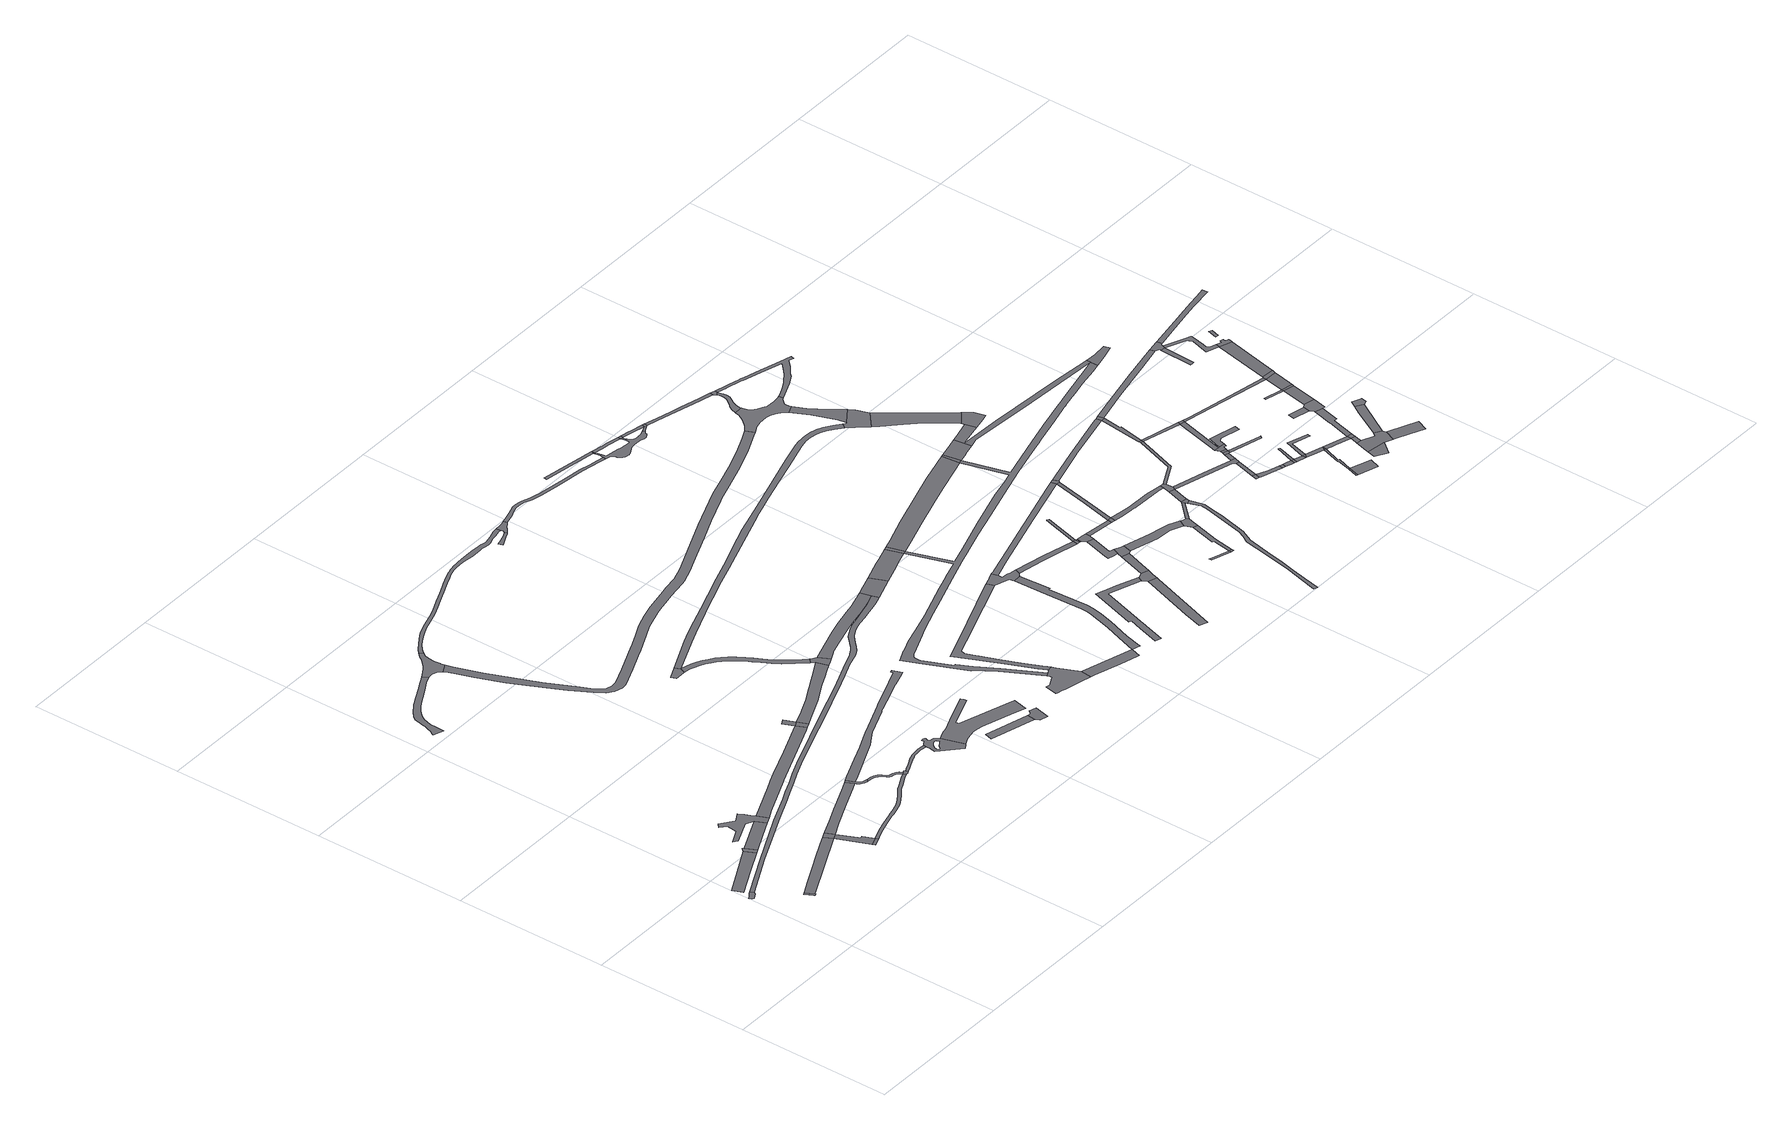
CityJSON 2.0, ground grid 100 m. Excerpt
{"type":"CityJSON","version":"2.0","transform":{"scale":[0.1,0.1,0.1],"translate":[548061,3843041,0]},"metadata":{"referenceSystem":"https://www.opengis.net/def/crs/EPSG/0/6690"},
"CityObjects":{
"road1":{"type":"Road","geometry":[{"type":"MultiSurface","lod":"1","boundaries":[[[0,1,2,3,4,5,6,7]]]}]},
"road2":{"type":"Road","geometry":[{"type":"MultiSurface","lod":"1","boundaries":[[[8,9,10,11,12,13]]]}]},
"road3":{"type":"Road","attributes":{"RoadStructureAttribute.sectionType":"1"},"geometry":[{"type":"MultiSurface","lod":"1","boundaries":[[[14,15,16,17,18,19]]]}]},
"road4":{"type":"Road","geometry":[{"type":"MultiSurface","lod":"1","boundaries":[[[20,14,19,21,22]]]}]},
"road5":{"type":"Road","attributes":{"RoadStructureAttribute.sectionType":"1"},"geometry":[{"type":"MultiSurface","lod":"1","boundaries":[[[23,24,25,26,27,8,13,28,29]]]}]},
"road6":{"type":"Road","attributes":{"RoadStructureAttribute.sectionType":"1"},"geometry":[{"type":"MultiSurface","lod":"1","boundaries":[[[30,22,21,31,32]]]}]},
"road7":{"type":"Road","geometry":[{"type":"MultiSurface","lod":"1","boundaries":[[[33,34,35,36,37,38,39,40,30,32,41,42,43,44,45,46]]]}]},
"road8":{"type":"Road","geometry":[{"type":"MultiSurface","lod":"1","boundaries":[[[47,23,29,48]]]}]},
"road9":{"type":"Road","attributes":{"RoadStructureAttribute.sectionType":"1"},"geometry":[{"type":"MultiSurface","lod":"1","boundaries":[[[49,50,48,29,51,52,53]]]}]},
"road10":{"type":"Road","geometry":[{"type":"MultiSurface","lod":"1","boundaries":[[[53,52,54,55]]]}]},
"road11":{"type":"Road","attributes":{"RoadStructureAttribute.sectionType":"1"},"geometry":[{"type":"MultiSurface","lod":"1","boundaries":[[[56,57,58,59,60,61,62,47,48,63,64,65,66]]]}]},
"road12":{"type":"Road","attributes":{"RoadStructureAttribute.sectionType":"1"},"geometry":[{"type":"MultiSurface","lod":"1","boundaries":[[[67,68,69,70,71,72,73,74,75,76,77,78,79,80,81,82,83,84,85,86,87,88,89,90,91,92,93,94,95,96,97,98,99,100]]]}]},
"road13":{"type":"Road","attributes":{"RoadStructureAttribute.sectionType":"1"},"geometry":[{"type":"MultiSurface","lod":"1","boundaries":[[[101,102,103,104,105,106,107,108,109,110,111,112,113,114,115,53,55,116,117,118,119,120,121,122,123,124,125,126,127,128,129,130]]]}]},
"road14":{"type":"Road","attributes":{"RoadStructureAttribute.sectionType":"1"},"geometry":[{"type":"MultiSurface","lod":"1","boundaries":[[[131,132,133,134,135,42,41,136,137,138,139,140,141]]]}]},
"road15":{"type":"Road","attributes":{"RoadStructureAttribute.sectionType":"1"},"geometry":[{"type":"MultiSurface","lod":"1","boundaries":[[[142,56,66,143,144,145,146,147,148,149,150,151,152,153,154]]]}]},
"road16":{"type":"Road","attributes":{"RoadStructureAttribute.sectionType":"1"},"geometry":[{"type":"MultiSurface","lod":"1","boundaries":[[[155,156,157,158,159,160,161,162,163,164,148,147,165,166,167,168,169,170,171,172,173,174,175,101,176]]]}]},
"road17":{"type":"Road","geometry":[{"type":"MultiSurface","lod":"1","boundaries":[[[177,178,179,180,181,182,183,184,185,67,100,186,187,188,189,190,191,192,193,194,195,196]]]}]},
"road18":{"type":"Road","geometry":[{"type":"MultiSurface","lod":"1","boundaries":[[[197,176,101,130,198,199,200,201]]]}]},
"road19":{"type":"Road","attributes":{"RoadStructureAttribute.sectionType":"1"},"geometry":[{"type":"MultiSurface","lod":"1","boundaries":[[[202,203,204,205,206,207,208,209,210,211,212,213,214,215,216,217,218,219,220,221,222,223,224,225,226,227,228,229,230,0,7,231,232,233,234,235,236,237,238,239,240,241,242,243,244,245,246,247,248,249,250,251,252,253,254,255,256,257,258,259,260,261]]]}]},
"road20":{"type":"Road","attributes":{"RoadStructureAttribute.sectionType":"1"},"geometry":[{"type":"MultiSurface","lod":"1","boundaries":[[[262,263,264,265,266,267,268,269,201,200,270,271,272,273,274,275,276,277,278,279,280]]]}]},
"road21":{"type":"Road","geometry":[{"type":"MultiSurface","lod":"1","boundaries":[[[281,282,131,283]]]}]},
"road22":{"type":"Road","geometry":[{"type":"MultiSurface","lod":"1","boundaries":[[[283,131,141,284]]]}]},
"road23":{"type":"Road","geometry":[{"type":"MultiSurface","lod":"1","boundaries":[[[285,286,287,288,289,290,291,292,293,294,295,296,297,298,299,280,279,300,301,302,303,304,305,306,307,308,309],[310,311,312,313,314,315,316,317,318,319,320,321,322]]]}]},
"road24":{"type":"Road","attributes":{"RoadStructureAttribute.sectionType":"1"},"geometry":[{"type":"MultiSurface","lod":"1","boundaries":[[[323,324,325,326,327,328,329,330,331,332,333,334,335,336,337,338,339,340,341,342,343,344,345,346,347,348,349,350,142,154]]]}]},
"road25":{"type":"Road","geometry":[{"type":"MultiSurface","lod":"1","boundaries":[[[351,352,353,354,355,356]]]}]},
"road26":{"type":"Road","attributes":{"RoadStructureAttribute.sectionType":"1"},"geometry":[{"type":"MultiSurface","lod":"1","boundaries":[[[357,358,359,360,361,362,363,364,365,283,284,366,367,368,369,370,371]]]}]},
"road27":{"type":"Road","attributes":{"RoadStructureAttribute.sectionType":"1"},"geometry":[{"type":"MultiSurface","lod":"1","boundaries":[[[372,373,374,375]]]}]},
"road28":{"type":"Road","attributes":{"RoadStructureAttribute.sectionType":"1"},"geometry":[{"type":"MultiSurface","lod":"1","boundaries":[[[376,377,378,379,380,381,382,383,384,385,386,387,388,389,390,285,309,391,392,393,394,395,396,397,398,399,400,401,402]]]}]},
"road29":{"type":"Road","attributes":{"RoadStructureAttribute.sectionType":"1"},"geometry":[{"type":"MultiSurface","lod":"1","boundaries":[[[403,404,405,406,407,408,409,410,411,412,413,414,415,416,417,418,356,355,419,420,421,422,423,424,425,426,427,428,429,430,431,432,433,434,435,436]]]}]},
"road30":{"type":"Road","attributes":{"RoadStructureAttribute.sectionType":"1"},"geometry":[{"type":"MultiSurface","lod":"1","boundaries":[[[437,438,439,440,441,442,443,444,445,446,447,448,449,450,451,452,453,454,455,456,457,458,459,460,461,462,463,464,465,466,467,468,177,196,469,470,471,472,473,474,475,476,477,478,479,480,481,482,483,484,485,486,487,488,489,490,491,492,493,494,495,496,497,498,499,500,501]]]}]},
"road31":{"type":"Road","geometry":[{"type":"MultiSurface","lod":"1","boundaries":[[[502,503,504,505,375,374,506,507,508,509,510]]]}]},
"road32":{"type":"Road","geometry":[{"type":"MultiSurface","lod":"1","boundaries":[[[511,436,435,357,371,512,513,514]]]}]},
"road33":{"type":"Road","geometry":[{"type":"MultiSurface","lod":"1","boundaries":[[[515,516,517,518,519,520,521,522,523,524,525,526,527,528,529,530,531,532,533,534,535]]]}]},
"road34":{"type":"Road","attributes":{"RoadStructureAttribute.sectionType":"1"},"geometry":[{"type":"MultiSurface","lod":"1","boundaries":[[[536,537,538,539,540,541,542,543,544,545,514,513,546,547,548,549,550,551,552,553,202]]]}]},
"road35":{"type":"Road","attributes":{"RoadStructureAttribute.sectionType":"1"},"geometry":[{"type":"MultiSurface","lod":"1","boundaries":[[[554,555,556,557,558,559,560,561,562,563,564,565,566,567,568,569,570,571,572,573,574,575,576,577,578,579,580,581,582,583,190,189,584,585,586,587,588,589,590,591,592,593,594,595,596,597,598,599,600,601,602,603,604,605,606,607,608,609,610,611,612,613,614,615,616,617,618,619,620,621,622,623,624,625]]]}]},
"road36":{"type":"Road","geometry":[{"type":"MultiSurface","lod":"1","boundaries":[[[626,627,628,629,630,631,632,633,634]]]}]},
"road37":{"type":"Road","geometry":[{"type":"MultiSurface","lod":"1","boundaries":[[[635,636,637,638,639,437,501,640,641,626,634,642,643,644,645,646]]]}]},
"road38":{"type":"Road","attributes":{"RoadStructureAttribute.sectionType":"1"},"geometry":[{"type":"MultiSurface","lod":"1","boundaries":[[[647,535,534,648,649,650,651,652]]]}]},
"road39":{"type":"Road","attributes":{"RoadStructureAttribute.sectionType":"1"},"geometry":[{"type":"MultiSurface","lod":"1","boundaries":[[[653,654,655,656,657,658,659,660,661,662,663,517,516,664,665,666,667,668,669,670,671,672,673,674,675]]]}]},
"road40":{"type":"Road","geometry":[{"type":"MultiSurface","lod":"1","boundaries":[[[676,677,536,202,261,678]]]}]},
"road41":{"type":"Road","attributes":{"RoadStructureAttribute.sectionType":"1"},"geometry":[{"type":"MultiSurface","lod":"1","boundaries":[[[679,680,681,682,683,684,685,686,687,688,689,690,691,692,693,694,695,696,697,698,351,356,699,700,701,702,703,704,705,706,707,708,709,710,711,712,713,714,715,716,717,718,719,720,721,722,723]]]}]},
"road42":{"type":"Road","attributes":{"RoadStructureAttribute.sectionType":"1"},"geometry":[{"type":"MultiSurface","lod":"1","boundaries":[[[724,725,726,727,728,729,730,731,732,733,734,735,736,737,738,739,740,741,742,652,743]]]}]},
"road43":{"type":"Road","attributes":{"RoadStructureAttribute.sectionType":"1"},"geometry":[{"type":"MultiSurface","lod":"1","boundaries":[[[744,745,746,676,678,747,748,749]]]}]},
"road44":{"type":"Road","attributes":{"RoadStructureAttribute.sectionType":"1"},"geometry":[{"type":"MultiSurface","lod":"1","boundaries":[[[750,751,752,753,754,755,756,757,758,759,760,761,762,763,764,765,766,635,646,767,768,769,770,771,772,773,774,775,776,777,778,779,780,781,782,783]]]}]},
"road45":{"type":"Road","geometry":[{"type":"MultiSurface","lod":"1","boundaries":[[[784,785,786,787,653,675,788,734,733,789,790,791,792,793,794,795,796,797,798]]]}]},
"road46":{"type":"Road","attributes":{"RoadStructureAttribute.sectionType":"1"},"geometry":[{"type":"MultiSurface","lod":"1","boundaries":[[[799,800,801,802,803,804,805,806,807,808,809,810,811,812,813,814,815,816,817]]]}]},
"road47":{"type":"Road","geometry":[{"type":"MultiSurface","lod":"1","boundaries":[[[818,744,749,819]]]}]},
"road48":{"type":"Road","attributes":{"RoadStructureAttribute.sectionType":"1"},"geometry":[{"type":"MultiSurface","lod":"1","boundaries":[[[820,821,822,823,824,825]]]}]},
"road49":{"type":"Road","attributes":{"RoadStructureAttribute.sectionType":"1"},"geometry":[{"type":"MultiSurface","lod":"1","boundaries":[[[826,827,828,829,830,831]]]}]},
"road50":{"type":"Road","attributes":{"RoadStructureAttribute.sectionType":"1"},"geometry":[{"type":"MultiSurface","lod":"1","boundaries":[[[832,791,790,833,834,835,836]]]}]},
"road51":{"type":"Road","geometry":[{"type":"MultiSurface","lod":"1","boundaries":[[[824,837,838,839,840,841]]]}]},
"road52":{"type":"Road","geometry":[{"type":"MultiSurface","lod":"1","boundaries":[[[825,824,841]]]}]},
"road53":{"type":"Road","geometry":[{"type":"MultiSurface","lod":"1","boundaries":[[[842,843,844,817,816,845,846,826,831,847,848,849]]]}]},
"road54":{"type":"Road","attributes":{"RoadStructureAttribute.sectionType":"1"},"geometry":[{"type":"MultiSurface","lod":"1","boundaries":[[[850,851,852,853,825,841,854,855,856,857,858]]]}]},
"road55":{"type":"Road","attributes":{"RoadStructureAttribute.sectionType":"1"},"geometry":[{"type":"MultiSurface","lod":"1","boundaries":[[[859,842,849,860,861]]]}]},
"road56":{"type":"Road","geometry":[{"type":"MultiSurface","lod":"1","boundaries":[[[838,862,783,782,863,864,865,866,867,868,869,870,871,872,873,874,875,876,877,878,879,880,881,882,883,884,885,886,887,888,889,890,891,892,893,894,895,896,897,898,899,900,901,902,903,904,905,906,907,839]]]}]},
"road57":{"type":"Road","attributes":{"RoadStructureAttribute.sectionType":"1"},"geometry":[{"type":"MultiSurface","lod":"1","boundaries":[[[908,909,910,911,912,913,914,915]]]}]},
"road58":{"type":"Road","attributes":{"RoadStructureAttribute.sectionType":"1"},"geometry":[{"type":"MultiSurface","lod":"1","boundaries":[[[916,917,918,919,920,921,922,923,924,925,926,927,928,929,930,931,932,933,819,749,934,935,936,937,938,939,940,941,942,943,944,945,946,947,948,519,518,949,950,951,952,953,954,955,956,957,958,959,960,961,962,963,964,965,966,967,968,969,970,971,972,973,974,975,976,977,978,979,980,981,982,983,984,985,986,987]]]}]},
"road59":{"type":"Road","geometry":[{"type":"MultiSurface","lod":"1","boundaries":[[[836,835,988,989,990]]]}]},
"road60":{"type":"Road","attributes":{"RoadStructureAttribute.sectionType":"1"},"geometry":[{"type":"MultiSurface","lod":"1","boundaries":[[[991,992,993,899,898]]]}]},
"road61":{"type":"Road","attributes":{"RoadStructureAttribute.sectionType":"1"},"geometry":[{"type":"MultiSurface","lod":"1","boundaries":[[[994,995,996,997,998,999,1000,1001,1002,784,798,1003,1004,1005,1006,1007]]]}]},
"road62":{"type":"Road","geometry":[{"type":"MultiSurface","lod":"1","boundaries":[[[858,857,993,992,1008,1009]]]}]},
"road63":{"type":"Road","geometry":[{"type":"MultiSurface","lod":"1","boundaries":[[[1010,913,912,859,861,1011,1012]]]}]},
"road64":{"type":"Road","attributes":{"RoadStructureAttribute.sectionType":"1"},"geometry":[{"type":"MultiSurface","lod":"1","boundaries":[[[1013,990,989,1014,1015]]]}]},
"road65":{"type":"Road","attributes":{"RoadStructureAttribute.sectionType":"1"},"geometry":[{"type":"MultiSurface","lod":"1","boundaries":[[[1016,1017,1018,1019,1020,1021,1022,818,819,1023,1024,1025,1026,1027,926]]]}]},
"road66":{"type":"Road","geometry":[{"type":"MultiSurface","lod":"1","boundaries":[[[1028,1015,1014,908,915,1029,1030,1031]]]}]},
"road67":{"type":"Road","geometry":[{"type":"MultiSurface","lod":"1","boundaries":[[[1032,1033,1034,1035,836,990]]]}]},
"road68":{"type":"Road","attributes":{"RoadStructureAttribute.sectionType":"1"},"geometry":[{"type":"MultiSurface","lod":"1","boundaries":[[[1036,1037,1038,1039,1009,1008,1040,1041,1042,1043]]]}]},
"road69":{"type":"Road","attributes":{"RoadStructureAttribute.sectionType":"1"},"geometry":[{"type":"MultiSurface","lod":"1","boundaries":[[[1042,890,889,1044,1045,1046]]]}]},
"road70":{"type":"Road","geometry":[{"type":"MultiSurface","lod":"1","boundaries":[[[1043,1042,1046,1047,1048]]]}]},
"road71":{"type":"Road","attributes":{"RoadStructureAttribute.sectionType":"1"},"geometry":[{"type":"MultiSurface","lod":"1","boundaries":[[[1031,1030,1049,1050]]]}]},
"road72":{"type":"Road","geometry":[{"type":"MultiSurface","lod":"1","boundaries":[[[1051,1052,1053,1054,1055,1056]]]}]},
"road73":{"type":"Road","attributes":{"RoadStructureAttribute.sectionType":"1"},"geometry":[{"type":"MultiSurface","lod":"1","boundaries":[[[1057,1058,1059,1060,1012,1011,1061,1062,1063,1064]]]}]},
"road74":{"type":"Road","geometry":[{"type":"MultiSurface","lod":"1","boundaries":[[[1056,1055,1065,1066]]]}]},
"road75":{"type":"Road","geometry":[{"type":"MultiSurface","lod":"1","boundaries":[[[1067,1050,1049,1068]]]}]},
"road76":{"type":"Road","attributes":{"RoadStructureAttribute.sectionType":"1"},"geometry":[{"type":"MultiSurface","lod":"1","boundaries":[[[1069,1070,1071,1072,1056,1066,1073,1074]]]}]},
"road77":{"type":"Road","attributes":{"RoadStructureAttribute.sectionType":"1"},"geometry":[{"type":"MultiSurface","lod":"1","boundaries":[[[1075,1076,1077,1078,1079,1080,1081,1082,1083,1084,1085,1086,1087,1088,1089,1090,1091,1092,1093,1094,1095]]]}]},
"road78":{"type":"Road","attributes":{"RoadStructureAttribute.sectionType":"1"},"geometry":[{"type":"MultiSurface","lod":"1","boundaries":[[[1096,1097,1098,1099,1048,1047,1100,1101,1102,1103]]]}]},
"road79":{"type":"Road","attributes":{"RoadStructureAttribute.sectionType":"1"},"geometry":[{"type":"MultiSurface","lod":"1","boundaries":[[[1007,1104,1050,1067,1105,1106]]]}]},
"road80":{"type":"Road","geometry":[{"type":"MultiSurface","lod":"1","boundaries":[[[1107,1064,1063,1108,1109,1110,1069,1074,1111,1112,1113,1114,1115]]]}]},
"road81":{"type":"Road","attributes":{"RoadStructureAttribute.sectionType":"1"},"geometry":[{"type":"MultiSurface","lod":"1","boundaries":[[[1116,1117,1067,1068,1118,1119,1120,1121,1122,1123,1124,1125]]]}]},
"road82":{"type":"Road","geometry":[{"type":"MultiSurface","lod":"1","boundaries":[[[1126,1016,926,925]]]}]},
"road83":{"type":"Road","geometry":[{"type":"MultiSurface","lod":"1","boundaries":[[[1127,994,1007,1106,1128]]]}]},
"road84":{"type":"Road","attributes":{"RoadStructureAttribute.sectionType":"1"},"geometry":[{"type":"MultiSurface","lod":"1","boundaries":[[[1129,1115,1114,1130]]]}]},
"road85":{"type":"Road","geometry":[{"type":"MultiSurface","lod":"1","boundaries":[[[1131,1132,1133,1134,1135,1136,1137,1138,1139,1140,1141,1142,1143,1144,1145,625,624,1146,1147,1148,1149,1150,1151,1152,1153,1154,1155,1156,1157,1158,1159]]]}]},
"road86":{"type":"Road","attributes":{"RoadStructureAttribute.sectionType":"1"},"geometry":[{"type":"MultiSurface","lod":"1","boundaries":[[[1160,1161,1162,1163,1164,1165,1166,1167,1168,1169,1170,1171,1172,1173,1174,1175,1176,1177,1178,1179,1180,1181,1142,1141]]]}]},
"road87":{"type":"Road","geometry":[{"type":"MultiSurface","lod":"1","boundaries":[[[1182,1183,1126,925,1184,1185,1186,1187]]]}]},
"road88":{"type":"Road","geometry":[{"type":"MultiSurface","lod":"1","boundaries":[[[1188,1129,1130,1085,1084,1189,1190]]]}]},
"road89":{"type":"Road","geometry":[{"type":"MultiSurface","lod":"1","boundaries":[[[1103,1102,1172,1171,1191]]]}]},
"road90":{"type":"Road","attributes":{"RoadStructureAttribute.sectionType":"1"},"geometry":[{"type":"MultiSurface","lod":"1","boundaries":[[[1192,1188,1190,1193,1194]]]}]},
"road91":{"type":"Road","attributes":{"RoadStructureAttribute.sectionType":"1"},"geometry":[{"type":"MultiSurface","lod":"1","boundaries":[[[1195,1196,1154,1153,1197,1198,1199,1200]]]}]},
"road92":{"type":"Road","geometry":[{"type":"MultiSurface","lod":"1","boundaries":[[[1201,1200,1199,1202,1203,723,722,1204,1205,1206]]]}]},
"road93":{"type":"Road","geometry":[{"type":"MultiSurface","lod":"1","boundaries":[[[1125,1124,1192,1194,1207,1208,1209]]]}]},
"road94":{"type":"Road","attributes":{"RoadStructureAttribute.sectionType":"1"},"geometry":[{"type":"MultiSurface","lod":"1","boundaries":[[[1210,1211,1182,1187,1212,1213]]]}]},
"road95":{"type":"Road","attributes":{"RoadStructureAttribute.sectionType":"1"},"geometry":[{"type":"MultiSurface","lod":"1","boundaries":[[[1206,1205,1214,1215,1216,1217,1218,1219]]]}]},
"road96":{"type":"Road","attributes":{"RoadStructureAttribute.sectionType":"1"},"geometry":[{"type":"MultiSurface","lod":"1","boundaries":[[[1220,1221,1222,1223,1224,1225,1226,1227,1228,1229,1230,1231,1232,1233,1234,1235,1236,1237,1191,1171,1238,1239,1240,1241,1242,1243,1244,1245,1246,1247,1248,1249,1250,1251,1159,1158]]]}]},
"road97":{"type":"Road","attributes":{"RoadStructureAttribute.sectionType":"1"},"geometry":[{"type":"MultiSurface","lod":"1","boundaries":[[[1252,1253,1254,1255,1256,1127,1128,1257,1258,1259]]]}]},
"road98":{"type":"Road","attributes":{"RoadStructureAttribute.sectionType":"1"},"geometry":[{"type":"MultiSurface","lod":"1","boundaries":[[[1260,1261,1262,1209,1208,1263,1264,1265,1266,1267]]]}]},
"road99":{"type":"Road","attributes":{"RoadStructureAttribute.sectionType":"1"},"geometry":[{"type":"MultiSurface","lod":"1","boundaries":[[[1268,1207,1194,1269,1270,1271,1272,1273,1274]]]}]},
"road100":{"type":"Road","geometry":[{"type":"MultiSurface","lod":"1","boundaries":[[[1219,1218,1210,1213,1275,1276,1277]]]}]},
"road101":{"type":"Road","geometry":[{"type":"MultiSurface","lod":"1","boundaries":[[[1278,1279,1280,1281]]]}]},
"road102":{"type":"Road","attributes":{"RoadStructureAttribute.sectionType":"1"},"geometry":[{"type":"MultiSurface","lod":"1","boundaries":[[[1271,1282,1278,1281,1272]]]}]},
"road103":{"type":"Road","attributes":{"RoadStructureAttribute.sectionType":"1"},"geometry":[{"type":"MultiSurface","lod":"1","boundaries":[[[1283,1281,1280,1284,1285,1286]]]}]},
"road104":{"type":"Road","geometry":[{"type":"MultiSurface","lod":"1","boundaries":[[[1287,1260,1267,1288]]]}]},
"road105":{"type":"Road","geometry":[{"type":"MultiSurface","lod":"1","boundaries":[[[1289,1274,1273,1290]]]}]},
"road106":{"type":"Road","attributes":{"RoadStructureAttribute.sectionType":"1"},"geometry":[{"type":"MultiSurface","lod":"1","boundaries":[[[1259,1291,1287,1288,1292,1293,1294]]]}]},
"road107":{"type":"Road","geometry":[{"type":"MultiSurface","lod":"1","boundaries":[[[1286,1285,1295,1296]]]}]},
"road108":{"type":"Road","geometry":[{"type":"MultiSurface","lod":"1","boundaries":[[[1297,1289,1290,1298,1299]]]}]},
"road109":{"type":"Road","attributes":{"RoadStructureAttribute.sectionType":"1"},"geometry":[{"type":"MultiSurface","lod":"1","boundaries":[[[1300,1297,1299,1301]]]}]},
"road110":{"type":"Road","attributes":{"RoadStructureAttribute.sectionType":"1"},"geometry":[{"type":"MultiSurface","lod":"1","boundaries":[[[1302,1296,1295,1303,1304,1305]]]}]},
"road111":{"type":"Road","geometry":[{"type":"MultiSurface","lod":"1","boundaries":[[[1306,1300,1301,1307,1308,1309,1310,1311,1312]]]}]},
"road112":{"type":"Road","attributes":{"RoadStructureAttribute.sectionType":"1"},"geometry":[{"type":"MultiSurface","lod":"1","boundaries":[[[1313,1314,1187,1186,1315,1316,1317,1318,1319]]]}]},
"road113":{"type":"Road","geometry":[{"type":"MultiSurface","lod":"1","boundaries":[[[1320,1252,1259,1294,1321]]]}]},
"road114":{"type":"Road","attributes":{"RoadStructureAttribute.sectionType":"1"},"geometry":[{"type":"MultiSurface","lod":"1","boundaries":[[[1288,1267,1322,1323]]]}]},
"road115":{"type":"Road","geometry":[{"type":"MultiSurface","lod":"1","boundaries":[[[1305,1304,1324,1325]]]}]},
"road116":{"type":"Road","geometry":[{"type":"MultiSurface","lod":"1","boundaries":[[[1326,1327,1328,1329]]]}]},
"road117":{"type":"Road","attributes":{"RoadStructureAttribute.sectionType":"1"},"geometry":[{"type":"MultiSurface","lod":"1","boundaries":[[[1322,1330,1331,1306,1312,1332,1333]]]}]},
"road118":{"type":"Road","attributes":{"RoadStructureAttribute.sectionType":"1"},"geometry":[{"type":"MultiSurface","lod":"1","boundaries":[[[1325,1324,1334,1335]]]}]},
"road119":{"type":"Road","geometry":[{"type":"MultiSurface","lod":"1","boundaries":[[[1336,1337,1338,1305,1325]]]}]},
"road120":{"type":"Road","geometry":[{"type":"MultiSurface","lod":"1","boundaries":[[[1339,1340,1341,1342,1299,1298]]]}]},
"road121":{"type":"Road","geometry":[{"type":"MultiSurface","lod":"1","boundaries":[[[1335,1334,1343]]]}]},
"road122":{"type":"Road","attributes":{"RoadStructureAttribute.sectionType":"1"},"geometry":[{"type":"MultiSurface","lod":"1","boundaries":[[[1344,1329,1328,1345,1346]]]}]},
"road123":{"type":"Road","attributes":{"RoadStructureAttribute.sectionType":"1"},"geometry":[{"type":"MultiSurface","lod":"1","boundaries":[[[1347,1348,1349,1350,1351,1352,1353,1354,1355,1356,1357,1311,1310]]]}]},
"road124":{"type":"Road","attributes":{"RoadStructureAttribute.sectionType":"1"},"geometry":[{"type":"MultiSurface","lod":"1","boundaries":[[[1358,1359,1360,1326,1329,1361,1362,1363]]]}]},
"road125":{"type":"Road","geometry":[{"type":"MultiSurface","lod":"1","boundaries":[[[1323,1322,1333,1364]]]}]},
"road126":{"type":"Road","attributes":{"RoadStructureAttribute.sectionType":"1"},"geometry":[{"type":"MultiSurface","lod":"1","boundaries":[[[1343,1334,1365,1358,1366]]]}]},
"road127":{"type":"Road","attributes":{"RoadStructureAttribute.sectionType":"1"},"geometry":[{"type":"MultiSurface","lod":"1","boundaries":[[[1367,1368,1369,1370,1371,1335,1343]]]}]},
"road128":{"type":"Road","geometry":[{"type":"MultiSurface","lod":"1","boundaries":[[[1366,1358,1363]]]}]},
"road129":{"type":"Road","attributes":{"RoadStructureAttribute.sectionType":"1"},"geometry":[{"type":"MultiSurface","lod":"1","boundaries":[[[1366,1363,1372,1373,1374,1375]]]}]},
"road130":{"type":"Road","attributes":{"RoadStructureAttribute.sectionType":"1"},"geometry":[{"type":"MultiSurface","lod":"1","boundaries":[[[1376,1377,1378,1379]]]}]},
"road131":{"type":"Road","attributes":{"RoadStructureAttribute.sectionType":"1"},"geometry":[{"type":"MultiSurface","lod":"1","boundaries":[[[1374,1380,1381,1382,1383,1384]]]}]},
"road132":{"type":"Road","geometry":[{"type":"MultiSurface","lod":"1","boundaries":[[[1375,1374,1384,1385]]]}]},
"road133":{"type":"Road","geometry":[{"type":"MultiSurface","lod":"1","boundaries":[[[1381,1386,1376,1379,1387,1388,1389,1390,1391,1392,1393,1382]]]}]},
"road134":{"type":"Road","attributes":{"RoadStructureAttribute.sectionType":"1"},"geometry":[{"type":"MultiSurface","lod":"1","boundaries":[[[1394,1395,1396,1397,1320,1321,1398,1399,1400,1401,1402,1403]]]}]},
"road135":{"type":"Road","attributes":{"RoadStructureAttribute.sectionType":"1"},"geometry":[{"type":"MultiSurface","lod":"1","boundaries":[[[1404,1405,1364,1333,1406,1407,1408,1409]]]}]},
"road136":{"type":"Road","attributes":{"RoadStructureAttribute.sectionType":"1"},"geometry":[{"type":"MultiSurface","lod":"1","boundaries":[[[1410,1411,1412,1375,1385,1413,1414,1415,1416]]]}]},
"road137":{"type":"Road","geometry":[{"type":"MultiSurface","lod":"1","boundaries":[[[1417,1418,1419,1420]]]}]},
"road138":{"type":"Road","attributes":{"RoadStructureAttribute.sectionType":"1"},"geometry":[{"type":"MultiSurface","lod":"1","boundaries":[[[1421,1388,1387,1422,1423,1424,1425,1426]]]}]},
"road139":{"type":"Road","geometry":[{"type":"MultiSurface","lod":"1","boundaries":[[[1427,1420,1419,1428,1410,1416,1429,1430]]]}]},
"road140":{"type":"Road","attributes":{"RoadStructureAttribute.sectionType":"1"},"geometry":[{"type":"MultiSurface","lod":"1","boundaries":[[[1431,1432,1391,1390,1433,1434]]]}]},
"road141":{"type":"Road","geometry":[{"type":"MultiSurface","lod":"1","boundaries":[[[1435,1436,1319,1318,1437,987,986,1438,1439]]]}]},
"road142":{"type":"Road","geometry":[{"type":"MultiSurface","lod":"1","boundaries":[[[1440,1441,1442,1443,1444,1445]]]}]},
"road143":{"type":"Road","attributes":{"RoadStructureAttribute.sectionType":"1"},"geometry":[{"type":"MultiSurface","lod":"1","boundaries":[[[1444,1446,1427,1430,1447]]]}]},
"road144":{"type":"Road","geometry":[{"type":"MultiSurface","lod":"1","boundaries":[[[1445,1444,1447,1448]]]}]},
"road145":{"type":"Road","geometry":[{"type":"MultiSurface","lod":"1","boundaries":[[[1449,1431,1434,1450,1451,1452,1453,1454]]]}]},
"road146":{"type":"Road","attributes":{"RoadStructureAttribute.sectionType":"1"},"geometry":[{"type":"MultiSurface","lod":"1","boundaries":[[[1408,1455,1445,1448,1456,1457,1458]]]}]},
"road147":{"type":"Road","geometry":[{"type":"MultiSurface","lod":"1","boundaries":[[[1459,1460,1461,1462,1463]]]}]},
"road148":{"type":"Road","geometry":[{"type":"MultiSurface","lod":"1","boundaries":[[[1464,1465,1409,1408,1458,1466]]]}]},
"road149":{"type":"Road","geometry":[{"type":"MultiSurface","lod":"1","boundaries":[[[1467,1468,1469,1403,1402,1470,1459,1463,1471,1472,1473,1474]]]}]},
"road150":{"type":"Road","attributes":{"RoadStructureAttribute.sectionType":"1"},"geometry":[{"type":"MultiSurface","lod":"1","boundaries":[[[1475,1476,1477,1478,1479,1480,1481,1482,1483,1484,1471,1463,1485,1486,1487,1488,1489,1490,1491,1492,1493,1494]]]}]},
"road151":{"type":"Road","attributes":{"RoadStructureAttribute.sectionType":"1"},"geometry":[{"type":"MultiSurface","lod":"1","boundaries":[[[1493,1464,1466,1495,1496]]]}]},
"road152":{"type":"Road","geometry":[{"type":"MultiSurface","lod":"1","boundaries":[[[1497,1498,1499,1500,1494,1493,1496,1501,1502]]]}]},
"road153":{"type":"Road","geometry":[{"type":"MultiSurface","lod":"1","boundaries":[[[1503,1504,1505,1506]]]}]},
"road154":{"type":"Road","attributes":{"RoadStructureAttribute.sectionType":"1"},"geometry":[{"type":"MultiSurface","lod":"1","boundaries":[[[1507,1508,1509,1510,1467,1474,1511,1512,1513,1514]]]}]}
},
"vertices":[
[55,765,0],[46,761,0],[19,740,0],[5,733,0],[15,715,0],[22,707,0],[62,730,0],[67,743,0],
[237,519,0],[224,512,0],[251,460,0],[254,453,0],[266,462,0],[264,466,0],
[336,1028,0],[165,937,0],[8,855,0],[31,788,0],[210,880,0],[370,959,0],
[357,1049,0],[398,973,0],[364,1042,0],
[715,757,0],[657,729,0],[545,676,0],[450,627,0],[333,568,0],[275,471,0],[742,701,0],
[600,1153,0],[524,1035,0],[632,1086,0],
[539,1238,0],[456,1297,0],[434,1274,0],[472,1240,0],[462,1174,0],[373,1131,0],[398,1111,0],[550,1178,0],[678,1108,0],[647,1174,0],[637,1189,0],[617,1236,0],[597,1269,0],[574,1256,0],
[753,775,0],[780,719,0],
[856,589,0],[840,582,0],[800,565,0],[829,495,0],[886,519,0],
[837,477,0],[895,501,0],
[1201,977,0],[1152,953,0],[1099,928,0],[1024,896,0],[960,869,0],[856,821,0],[764,780,0],[874,765,0],[1042,841,0],[1179,903,0],[1227,924,0],
[544,3460,0],[523,3448,0],[485,3429,0],[433,3401,0],[364,3365,0],[319,3341,0],[307,3335,0],[291,3324,0],[260,3302,0],[249,3294,0],[225,3272,0],[219,3267,0],[200,3240,0],[192,3208,0],[186,3173,0],[183,3158,0],[176,3134,0],[164,3105,0],[154,3088,0],[147,3074,0],[215,3053,0],[215,3088,0],[217,3118,0],[219,3149,0],[225,3176,0],[235,3205,0],[254,3236,0],[286,3269,0],[318,3294,0],[360,3320,0],[417,3350,0],[473,3380,0],[513,3404,0],[563,3426,0],
[1460,766,0],[1429,751,0],[1367,720,0],[1332,701,0],[1314,689,0],[1300,678,0],[1284,665,0],[1251,642,0],[1212,621,0],[1167,605,0],[1124,594,0],[1101,588,0],[1029,569,0],[963,548,0],[897,524,0],[905,505,0],[970,529,0],[1034,550,0],[1106,569,0],[1130,575,0],[1173,586,0],[1220,603,0],[1261,625,0],[1296,649,0],[1310,660,0],[1326,673,0],[1342,684,0],[1376,702,0],[1438,733,0],[1469,748,0],
[1454,1522,0],[1220,1422,0],[1020,1342,0],[958,1314,0],[895,1286,0],[735,1135,0],[918,1217,0],[992,1251,0],[1006,1257,0],[1459,1447,0],[1483,1457,0],
[1215,984,0],[1232,915,0],[1243,900,0],[1253,892,0],[1266,885,0],[1281,880,0],[1302,893,0],[1285,895,0],[1272,899,0],[1261,905,0],[1254,911,0],[1245,924,0],[1240,930,0],
[1464,794,0],[1452,805,0],[1432,814,0],[1410,817,0],[1405,819,0],[1398,828,0],[1383,853,0],[1367,872,0],[1348,883,0],[1332,889,0],[1300,878,0],[1328,874,0],[1342,869,0],[1357,860,0],[1371,844,0],[1386,820,0],[1396,807,0],[1406,802,0],[1428,799,0],[1444,793,0],[1451,785,0],[1473,773,0],
[711,3611,0],[687,3585,0],[670,3559,0],[652,3539,0],[631,3519,0],[621,3510,0],[608,3501,0],[578,3481,0],[560,3468,0],[597,3431,0],[630,3420,0],[645,3407,0],[654,3396,0],[710,3425,0],[706,3451,0],[706,3456,0],[703,3494,0],[705,3536,0],[713,3567,0],[726,3588,0],
[1490,780,0],[1480,754,0],[1483,749,0],[1501,757,0],[1494,772,0],
[2689,1931,0],[2600,1898,0],[2559,1887,0],[2494,1869,0],[2435,1857,0],[2402,1849,0],[2367,1836,0],[2333,1818,0],[2303,1799,0],[2261,1758,0],[2230,1728,0],[2210,1711,0],[2178,1692,0],[2168,1687,0],[2087,1656,0],[2007,1623,0],[2005,1622,0],[1918,1586,0],[1741,1517,0],[1572,1453,0],[1422,1394,0],[1178,1299,0],[1084,1256,0],[1008,1221,0],[928,1185,0],[860,1153,0],[676,1072,0],[546,1010,0],[337,908,0],[348,886,0],[557,985,0],[686,1047,0],[873,1131,0],[936,1160,0],[1020,1198,0],[1096,1233,0],[1189,1274,0],[1433,1369,0],[1582,1426,0],[1751,1492,0],[1928,1561,0],[1993,1588,0],[1996,1590,0],[2099,1632,0],[2181,1658,0],[2193,1663,0],[2229,1685,0],[2251,1704,0],[2283,1735,0],[2323,1773,0],[2350,1790,0],[2380,1807,0],[2411,1818,0],[2442,1826,0],[2499,1836,0],[2533,1844,0],[2612,1861,0],[2646,1870,0],[2692,1886,0],[2703,1890,0],
[1726,839,0],[1701,842,0],[1665,840,0],[1636,835,0],[1598,821,0],[1596,820,0],[1552,799,0],[1512,782,0],[1519,766,0],[1559,784,0],[1602,804,0],[1604,805,0],[1616,809,0],[1642,819,0],[1666,823,0],[1702,825,0],[1720,823,0],[1746,820,0],[1748,837,0],
[1455,1609,0],[1423,1594,0],[1486,1540,0],
[1516,1473,0],
[1856,805,0],[1841,826,0],[1833,832,0],[1818,836,0],[1809,839,0],[1804,845,0],[1799,855,0],[1807,869,0],[1801,873,0],[1793,876,0],[1785,877,0],[1777,877,0],[1780,859,0],[1763,850,0],[1755,843,0],[1747,818,0],[1748,816,0],[1748,809,0],[1748,799,0],[1741,754,0],[1763,734,0],[1868,637,0],[1882,647,0],[1884,647,0],[1903,661,0],[1825,788,0],[1814,780,0],[1797,769,0],[1779,751,0],[1777,748,0],[1765,759,0],[1771,778,0],[1783,795,0],[1796,806,0],[1810,811,0],[1821,811,0],[1825,808,0],[1832,792,0],
[1267,942,0],[1567,1077,0],[1650,1130,0],[1667,1141,0],[1854,1218,0],[1862,1222,0],[1879,1228,0],[2011,1280,0],[2092,1310,0],[2104,1314,0],[2108,1316,0],[2180,1339,0],[2220,1352,0],[2199,1412,0],[2184,1407,0],[2187,1392,0],[2100,1356,0],[2090,1352,0],[1906,1281,0],[1895,1277,0],[1880,1270,0],[1749,1215,0],[1641,1170,0],[1632,1166,0],[1631,1166,0],[1513,1112,0],[1403,1066,0],[1254,1002,0],
[1475,2392,0],[1388,2352,0],[1403,2320,0],[1446,2322,0],[1474,2321,0],[1486,2357,0],
[1996,1795,0],[1966,1777,0],[1911,1746,0],[1854,1716,0],[1787,1680,0],[1775,1674,0],[1682,1621,0],[1613,1591,0],[1556,1565,0],[1584,1503,0],[1718,1567,0],[1847,1636,0],[1928,1675,0],[1962,1692,0],[2023,1721,0],
[2040,625,0],[2026,577,0],[2319,495,0],[2327,548,0],
[2244,741,0],[2033,806,0],[2031,807,0],[2028,830,0],[2034,832,0],[2232,908,0],[2226,925,0],[2219,942,0],[2022,865,0],[1982,850,0],[1946,836,0],[1924,831,0],[1920,830,0],[1898,822,0],[1875,814,0],[1927,674,0],[1954,684,0],[1982,692,0],[2016,696,0],[2018,697,0],[2055,694,0],[2089,687,0],[2276,629,0],[2292,624,0],[2346,607,0],[2372,599,0],[2393,694,0],
[1948,1903,0],[1900,1962,0],[1870,2003,0],[1843,2053,0],[1819,2098,0],[1796,2139,0],[1766,2180,0],[1738,2215,0],[1711,2244,0],[1687,2268,0],[1657,2288,0],[1626,2307,0],[1597,2323,0],[1562,2338,0],[1530,2348,0],[1500,2356,0],[1495,2320,0],[1520,2314,0],[1549,2304,0],[1581,2290,0],[1608,2276,0],[1638,2257,0],[1664,2240,0],[1684,2219,0],[1711,2191,0],[1737,2158,0],[1765,2119,0],[1787,2080,0],[1811,2036,0],[1839,1984,0],[1871,1939,0],[1921,1880,0],[1976,1817,0],[2003,1841,0],
[1905,3984,0],[1894,3983,0],[1871,3978,0],[1824,3963,0],[1797,3956,0],[1767,3950,0],[1755,3955,0],[1737,3961,0],[1702,3962,0],[1666,3963,0],[1587,3963,0],[1527,3961,0],[1517,3960,0],[1477,3956,0],[1455,3952,0],[1442,3950,0],[1422,3944,0],[1410,3941,0],[1373,3927,0],[1313,3900,0],[1252,3872,0],[1199,3848,0],[1157,3830,0],[1088,3800,0],[1046,3782,0],[983,3761,0],[930,3744,0],[911,3738,0],[862,3715,0],[820,3691,0],[778,3664,0],[736,3635,0],[751,3616,0],[783,3644,0],[830,3674,0],[871,3697,0],[919,3719,0],[983,3740,0],[1053,3763,0],[1118,3791,0],[1198,3826,0],[1251,3849,0],[1330,3886,0],[1379,3908,0],[1415,3922,0],[1439,3928,0],[1447,3930,0],[1480,3936,0],[1509,3937,0],[1539,3937,0],[1548,3936,0],[1569,3934,0],[1593,3932,0],[1618,3929,0],[1641,3929,0],[1664,3929,0],[1689,3931,0],[1710,3931,0],[1733,3929,0],[1757,3923,0],[1773,3925,0],[1818,3939,0],[1850,3945,0],[1889,3952,0],[1907,3953,0],
[2365,568,0],[2356,554,0],[2347,548,0],[2339,546,0],[2327,491,0],[2333,481,0],[2335,469,0],[2386,455,0],[2412,555,0],
[2021,1830,0],[2052,1735,0],[2077,1748,0],[2040,1818,0],
[2779,700,0],[2769,724,0],[2736,716,0],[2716,705,0],[2690,690,0],[2698,675,0],[2695,661,0],[2686,656,0],[2628,626,0],[2627,627,0],[2604,633,0],[2586,552,0],[2590,551,0],[2595,549,0],[2599,547,0],[2630,540,0],[2640,537,0],[2651,534,0],[2758,509,0],[2830,492,0],[2839,566,0],
[2667,2000,0],[2621,1986,0],[2617,1985,0],[2539,1962,0],[2481,1949,0],[2417,1934,0],[2372,1923,0],[2267,1892,0],[2260,1890,0],[2099,1839,0],[2129,1774,0],[2135,1777,0],[2230,1807,0],[2340,1840,0],[2417,1861,0],[2532,1885,0],[2563,1894,0],[2587,1900,0],
[3421,3413,0],[3323,3368,0],[3158,3304,0],[3005,3255,0],[2914,3225,0],[2905,3222,0],[2625,3108,0],[2391,3006,0],[2229,2936,0],[2139,2904,0],[2043,2889,0],[2001,2880,0],[1972,2875,0],[1849,2850,0],[1760,2823,0],[1676,2796,0],[1667,2792,0],[1589,2754,0],[1506,2715,0],[1489,2707,0],[1282,2617,0],[1165,2567,0],[1126,2564,0],[1091,2574,0],[1067,2596,0],[1043,2629,0],[1007,2702,0],[912,2896,0],[782,3213,0],[725,3381,0],[669,3368,0],[686,3322,0],[718,3223,0],[775,3085,0],[789,3051,0],[828,2968,0],[877,2862,0],[908,2798,0],[944,2733,0],[1015,2608,0],[1055,2550,0],[1095,2520,0],[1149,2507,0],[1180,2507,0],[1321,2568,0],[1439,2619,0],[1491,2642,0],[1620,2702,0],[1693,2738,0],[1828,2781,0],[1863,2791,0],[1949,2809,0],[2002,2819,0],[2061,2831,0],[2135,2842,0],[2155,2846,0],[2248,2879,0],[2366,2930,0],[2437,2961,0],[2549,3010,0],[2699,3073,0],[2882,3148,0],[2914,3161,0],[2928,3166,0],[2997,3188,0],[3023,3196,0],[3170,3245,0],[3304,3296,0],[3353,3316,0],[3481,3375,0],[3513,3390,0],[3486,3444,0],
[1904,3925,0],[1881,3913,0],[1858,3905,0],[1834,3897,0],[1801,3888,0],[1808,3858,0],[1871,3891,0],[1904,3906,0],[1913,3912,0],
[1984,3994,0],[1973,3991,0],[1961,3989,0],[1940,3986,0],[1916,3985,0],[1914,3949,0],[1912,3935,0],[1927,3923,0],[1943,3935,0],[1956,3947,0],[1974,3960,0],[1989,3969,0],
[2849,563,0],[2858,485,0],[3031,436,0],[3145,404,0],[3158,400,0],[3179,467,0],
[3168,1491,0],[3090,1463,0],[2985,1422,0],[2817,1356,0],[2503,1233,0],[2522,1191,0],[2529,1175,0],[2565,1098,0],[2644,931,0],[2712,773,0],[2734,723,0],[2760,744,0],[2748,770,0],[2697,884,0],[2648,1001,0],[2604,1109,0],[2602,1114,0],[2572,1188,0],[2582,1216,0],[2747,1278,0],[2979,1367,0],[3094,1411,0],[3185,1445,0],
[2810,2050,0],[2686,2006,0],[2854,1943,0],
[3830,3082,0],[3780,3117,0],[3742,3134,0],[3699,3144,0],[3662,3148,0],[3632,3148,0],[3589,3145,0],[3557,3140,0],[3409,3094,0],[2970,2958,0],[2914,2941,0],[2740,2887,0],[2573,2825,0],[2408,2763,0],[2281,2717,0],[2130,2661,0],[2005,2614,0],[1885,2571,0],[1788,2535,0],[1704,2499,0],[1723,2459,0],[1803,2494,0],[1985,2567,0],[2007,2575,0],[2125,2621,0],[2277,2677,0],[2409,2723,0],[2604,2794,0],[2845,2880,0],[2914,2903,0],[2966,2920,0],[3064,2952,0],[3226,2999,0],[3366,3042,0],[3567,3102,0],[3592,3110,0],[3617,3113,0],[3645,3113,0],[3670,3111,0],[3705,3109,0],[3737,3097,0],[3765,3084,0],[3805,3057,0],[3851,3020,0],[3872,3049,0],
[3233,460,0],[3259,568,0],[3312,723,0],[3339,813,0],[3352,878,0],[3355,924,0],[3341,1181,0],[3352,1182,0],[3351,1197,0],[3339,1387,0],[3288,1382,0],[3290,1335,0],[3297,1162,0],[3309,923,0],[3306,886,0],[3300,851,0],[3284,788,0],[3255,695,0],[3219,590,0],[3231,452,0],
[3078,2140,0],[2990,2112,0],[2945,2096,0],[2954,1978,0],[3043,2010,0],[3113,2032,0],
[2765,3928,0],[2704,3938,0],[2635,3951,0],[2507,3969,0],[2333,3993,0],[2319,3995,0],[2301,3999,0],[2252,4010,0],[2203,4028,0],[2182,4033,0],[2155,4037,0],[2126,4036,0],[2103,4029,0],[2090,4024,0],[2068,4015,0],[2041,4009,0],[2009,3999,0],[2009,3976,0],[2031,3981,0],[2050,3986,0],[2074,3995,0],[2091,4003,0],[2110,4010,0],[2130,4016,0],[2154,4017,0],[2178,4014,0],[2197,4009,0],[2246,3991,0],[2316,3975,0],[2443,3957,0],[2632,3931,0],[2759,3908,0],[2800,3900,0],[2805,3919,0],
[3259,1525,0],[3226,1513,0],[3215,1508,0],[3203,1504,0],[3282,1416,0],[3351,1399,0],[3360,1407,0],[3373,1441,0],[3366,1443,0],[3355,1445,0],[3336,1448,0],[3316,1452,0],[3295,1456,0],[3273,1459,0],[3272,1487,0],
[3604,903,0],[3519,930,0],[3515,932,0],[3491,939,0],[3466,947,0],[3373,645,0],[3372,641,0],[3389,634,0],[3363,552,0],[3319,413,0],[3359,401,0],[3401,540,0],[3402,543,0],[3426,622,0],[3428,628,0],[3509,893,0],[3509,895,0],[3722,822,0],[3739,852,0],
[3101,2148,0],[3136,2040,0],
[2647,4032,0],[2451,4063,0],[2448,4044,0],[2628,4015,0],[2799,3986,0],[2810,4004,0],
[3740,785,0],[3624,431,0],[3585,306,0],[3637,287,0],[3793,753,0],[3797,767,0],
[3580,1401,0],[3531,1373,0],[3606,1358,0],[3780,1319,0],[3785,1350,0],
[2806,3964,0],[2809,3946,0],[2820,3944,0],[2815,3965,0],[2811,3984,0],
[3777,863,0],[3745,850,0],[3741,851,0],[3724,818,0],[3730,806,0],[3810,807,0],[3812,814,0],[3823,848,0],
[2919,3985,0],[2889,3990,0],[2880,3992,0],[2825,4001,0],[2858,3976,0],[2893,3970,0],[2917,3966,0],[3002,3951,0],[3006,3969,0],
[3834,1047,0],[3832,876,0],[3885,1031,0],
[2808,3932,0],[2836,3892,0],[2837,3891,0],[2843,3886,0],[2849,3874,0],[2854,3858,0],[2860,3845,0],[2869,3833,0],[2883,3826,0],[2897,3822,0],[2902,3822,0],[2913,3821,0],[2914,3821,0],[2928,3823,0],[2944,3831,0],[2963,3843,0],[2983,3851,0],[3004,3855,0],[3028,3856,0],[3046,3854,0],[3064,3850,0],[3075,3848,0],[3084,3846,0],[3102,3846,0],[3118,3852,0],[3128,3862,0],[3134,3875,0],[3142,3883,0],[3138,3897,0],[3131,3895,0],[3106,3887,0],[3081,3884,0],[3079,3884,0],[3059,3886,0],[3040,3895,0],[3028,3906,0],[3022,3920,0],[3010,3922,0],[3012,3907,0],[3010,3895,0],[3003,3888,0],[2939,3895,0],[2913,3899,0],[2866,3907,0],[2826,3914,0],[2824,3926,0],
[3828,1285,0],[3782,1123,0],[3775,1097,0],[3814,1089,0],[3845,1083,0],[3860,1124,0],[3834,1134,0],[3872,1274,0],
[5175,2303,0],[4819,2219,0],[4817,2218,0],[4769,2207,0],[4760,2205,0],[4758,2204,0],[4549,2152,0],[4386,2107,0],[4086,2024,0],[4005,2312,0],[3982,2305,0],[4063,2017,0],[3980,1995,0],[3973,1993,0],[3868,1966,0],[3592,1880,0],[3354,1802,0],[3229,1761,0],[3207,1751,0],[3081,1710,0],[3077,1709,0],[2972,1674,0],[2723,1584,0],[2568,1533,0],[2471,1504,0],[2399,1476,0],[2381,1471,0],[2319,1442,0],[2299,1433,0],[2343,1330,0],[2465,1056,0],[2472,1060,0],[2555,931,0],[2585,944,0],[2507,1077,0],[2459,1164,0],[2454,1162,0],[2372,1343,0],[2368,1360,0],[2369,1381,0],[2375,1391,0],[2394,1409,0],[2444,1429,0],[2564,1480,0],[2618,1503,0],[2696,1532,0],[2765,1557,0],[2885,1598,0],[3090,1671,0],[3249,1727,0],[3361,1763,0],[3367,1764,0],[3510,1810,0],[3690,1866,0],[3956,1947,0],[3984,1955,0],[4123,1996,0],[4303,2045,0],[4394,2068,0],[4396,2068,0],[4437,2079,0],[4622,2126,0],[4770,2166,0],[4772,2166,0],[4784,2170,0],[4826,2179,0],[4828,2180,0],[4898,2196,0],[4998,2219,0],[5118,2241,0],[5183,2256,0],[5180,2304,0],
[3782,1319,0],[3805,1316,0],[3801,1348,0],
[3019,3939,0],[3018,3947,0],[3004,3946,0],
[4148,1790,0],[4137,1786,0],[4079,1769,0],[3825,1694,0],[3659,1644,0],[3485,1591,0],[3306,1539,0],[3283,1532,0],[3261,1526,0],[3275,1488,0],[3283,1490,0],[3412,1533,0],[3817,1656,0],[4158,1756,0],
[3020,3947,0],[3023,3966,0],
[3909,1105,0],[3908,1044,0],[3924,1101,0],
[3806,1347,0],[3808,1316,0],[3813,1346,0],
[3969,2422,0],[3827,2383,0],[3762,2366,0],[3747,2362,0],[3590,2313,0],[3338,2230,0],[3167,2169,0],[3228,2069,0],[3387,2123,0],[3589,2188,0],[3746,2237,0],[3900,2281,0],
[3841,1343,0],[3880,1303,0],[3881,1308,0],[3882,1338,0],
[3867,1583,0],[3860,1587,0],[3852,1591,0],[3852,1589,0],
[3105,3951,0],[3086,3954,0],[3079,3956,0],[3048,3962,0],[3084,3935,0],[3093,3933,0],[3174,3914,0],[3179,3933,0],
[3150,3888,0],[3159,3894,0],[3179,3903,0],
[3193,3909,0],[3195,3929,0],
[4058,1288,0],[4061,1317,0],
[4121,645,0],[4119,646,0],[4119,638,0],[4119,631,0],[4245,589,0],[4248,604,0],
[4238,1026,0],[4203,1034,0],[4179,1037,0],[4101,1051,0],[4096,991,0],[4196,982,0],[4278,950,0],[4301,994,0],
[4263,586,0],[4266,602,0],
[4086,1318,0],[4082,1285,0],
[4299,899,0],[4279,824,0],[4256,730,0],[4267,727,0],[4287,735,0],[4329,891,0],
[4297,110,0],[4323,213,0],[4342,301,0],[4369,431,0],[4400,574,0],[4439,654,0],[4487,842,0],[4494,895,0],[4508,980,0],[4485,1072,0],[4460,1063,0],[4488,985,0],[4484,940,0],[4421,669,0],[4402,626,0],[4372,576,0],[4344,403,0],[4308,235,0],[4279,120,0],[4253,10,0],[4275,1,0],
[3574,3834,0],[3447,3866,0],[3384,3882,0],[3279,3908,0],[3311,3880,0],[3560,3817,0],[3647,3796,0],[3652,3815,0],
[4111,1524,0],[4131,1519,0],[4181,1751,0],
[4321,984,0],[4288,930,0],[4296,913,0],[4300,904,0],[4336,915,0],[4339,926,0],[4345,948,0],[4350,966,0],[4336,979,0],
[4392,1299,0],[4234,1303,0],[4132,1279,0],[4215,1273,0],[4242,1271,0],[4247,1270,0],[4392,1266,0],[4460,1264,0],[4493,1258,0],[4497,1285,0],
[3983,2426,0],
[4174,1797,0],[4184,1763,0],
[4442,1090,0],[4455,1078,0],
[3841,3488,0],[3808,3483,0],[3777,3483,0],[3747,3488,0],[3733,3494,0],[3722,3499,0],[3696,3514,0],[3669,3536,0],[3654,3560,0],[3647,3583,0],[3646,3594,0],[3592,3590,0],[3582,3557,0],[3559,3513,0],[3523,3474,0],[3558,3415,0],[3603,3424,0],[3660,3428,0],[3676,3424,0],[3689,3422,0],[3719,3407,0],[3744,3390,0],[3774,3355,0],[3830,3381,0],[3824,3393,0],[3823,3426,0],[3852,3457,0],[3864,3462,0],[3860,3493,0],
[3645,3606,0],[3650,3633,0],[3661,3662,0],[3672,3680,0],[3678,3688,0],[3681,3693,0],[3688,3706,0],[3692,3721,0],[3693,3736,0],[3690,3752,0],[3687,3768,0],[3681,3788,0],[3661,3774,0],[3667,3759,0],[3668,3744,0],[3666,3728,0],[3660,3707,0],[3654,3697,0],[3650,3691,0],[3634,3669,0],[3613,3645,0],[3602,3622,0],
[4133,2465,0],[4071,2450,0],[4052,2325,0],[4085,2335,0],[4152,2353,0],[4144,2400,0],
[4450,1099,0],[4487,1086,0],[4488,1091,0],
[3686,3807,0],
[4481,1210,0],[4490,1100,0],[4518,1200,0],
[3936,3197,0],[3867,3302,0],[3833,3242,0],[3889,3094,0],[3898,3044,0],[3996,3113,0],
[4022,3077,0],[3896,3036,0],[3884,3040,0],[3891,2976,0],[3951,2907,0],[4048,2992,0],
[4532,1224,0],[4527,1266,0],[4520,1282,0],
[4288,2505,0],[4178,2476,0],[4169,2406,0],[4306,2435,0],
[3982,2872,0],[4075,2778,0],[4131,2721,0],[4189,2659,0],[4283,2527,0],[4364,2591,0],
[3928,3490,0],[3992,3519,0],[4052,3552,0],[4054,3554,0],[4071,3574,0],[4084,3584,0],[4120,3612,0],[4165,3656,0],[4196,3646,0],[4202,3666,0],[4096,3695,0],[3996,3724,0],[3960,3735,0],[3885,3757,0],[3866,3763,0],[3848,3767,0],[3833,3771,0],[3773,3785,0],[3742,3773,0],[3746,3772,0],[3834,3751,0],[3847,3747,0],[3860,3744,0],[4003,3702,0],[4120,3669,0],[4067,3618,0],[4038,3592,0],[4027,3583,0],[4008,3570,0],[3981,3551,0],[3934,3525,0],[3897,3507,0],
[4777,1955,0],[4763,1952,0],[4615,1915,0],[4424,1866,0],[4219,1810,0],[4435,1835,0],[4459,1841,0],[4785,1921,0],
[4753,1620,0],[4751,1612,0],[4665,1358,0],[4531,1268,0],[4680,1347,0],[4751,1557,0],[4765,1600,0],[4771,1616,0],
[4740,1167,0],[4881,1101,0],[4912,1092,0],[4925,1078,0],[4947,1073,0],[4957,1110,0],[4932,1117,0],
[4384,2453,0],[4426,2464,0],[4408,2535,0],
[4887,935,0],[4878,900,0],[4898,893,0],[4909,929,0],
[4909,1018,0],
[4982,893,0],[4908,889,0],[5048,844,0],[5051,872,0],
[4754,1633,0],[4772,1631,0],
[4949,1176,0],[4973,1169,0],
[4755,1645,0],[4804,1798,0],[4793,1800,0],[4810,1918,0],
[5070,839,0],[5077,865,0],
[4956,1197,0],[4985,1166,0],[4991,1187,0],
[4961,1215,0],[4996,1204,0],
[5097,860,0],[5106,828,0],[5127,822,0],[5134,849,0],
[4948,1249,0],[5003,1227,0],[5005,1227,0],[5023,1222,0],[5029,1244,0],[4990,1244,0],[4980,1244,0],
[4927,2356,0],[4418,2388,0],[4207,2367,0],[4682,2335,0],[5181,2309,0],[5185,2309,0],[5183,2335,0],
[4803,1962,0],[4812,1928,0],
[5025,1552,0],[5030,1570,0],
[5143,818,0],[5150,844,0],
[5267,547,0],[5244,474,0],[5254,471,0],[5277,545,0],
[4960,1289,0],[4959,1287,0],[4989,1279,0],[5057,1545,0],
[5208,799,0],[5206,827,0],
[5188,969,0],[5182,971,0],[5175,973,0],
[5202,1109,0],[5207,1118,0],[5212,1127,0],[5209,1127,0],
[5225,822,0],
[5282,543,0],[5386,429,0],[5410,498,0],
[5038,1277,0],[5040,1279,0],[5055,1288,0],[5060,1290,0],[5188,1259,0],[5191,1276,0],[5195,1294,0],[5055,1328,0],[5017,1337,0],[5011,1317,0],[4999,1275,0],
[5326,765,0],[5284,638,0],[5291,633,0],[5306,640,0],[5296,645,0],[5338,761,0],
[5061,1562,0],
[5280,778,0],[5342,787,0],
[5263,942,0],[5381,906,0],[5384,916,0],[5386,926,0],[5251,967,0],
[5375,750,0],[5404,742,0],[5504,712,0],[5507,742,0],
[5461,556,0],[5447,504,0],[5526,461,0],[5586,542,0],
[5491,665,0],[5490,660,0],[5525,655,0],[5521,656,0],[5533,704,0],
[5540,734,0],
[5472,594,0],[5641,519,0],[5672,592,0],[5670,598,0],[5664,616,0],[5620,642,0],[5614,631,0],[5607,620,0],
[5477,2114,0],[5230,2062,0],[5072,2027,0],[4876,1980,0],[5036,1982,0],[5285,2038,0],[5288,2039,0],[5310,2044,0],[5486,2084,0],[5477,2113,0],
[5414,1495,0],[5109,1551,0],[5091,1537,0],[5344,1489,0],[5655,1429,0],[5657,1449,0],
[5578,1023,0],[5548,895,0],[5547,893,0],[5580,887,0],[5581,891,0],[5602,889,0],[5631,1011,0],
[5465,1123,0],[5456,1079,0],[5567,1056,0],[5575,1101,0],
[5689,585,0],[5655,513,0],[5657,512,0],[5738,477,0],[5830,436,0],[5862,509,0],
[5596,1114,0],[5581,1036,0],[5648,1008,0],[5667,1099,0],
[5756,879,0],[5723,825,0],[5789,824,0],[5804,850,0],
[5348,2339,0],[5255,2330,0],[5181,2305,0],[5268,2277,0],[5356,2302,0],
[5506,1327,0],[5504,1327,0],[5505,1321,0],[5505,1315,0],[5628,1283,0],[5630,1298,0],
[5607,1172,0],[5702,1268,0],
[5705,1283,0],
[5780,920,0],[5828,857,0],[5830,858,0],[5833,858,0],[5840,895,0],[5824,902,0],
[5633,1310,0],[5710,1308,0],[5733,1419,0],[5734,1425,0],
[5514,2061,0],[5507,1847,0],[5519,1847,0],[5532,1847,0],[5542,2060,0],
[5662,1458,0],[5658,1451,0],[5745,1453,0],
[5563,2130,0],[5507,2119,0],[5496,2117,0],[5515,2072,0],[5550,2080,0],[5554,2089,0],[5557,2096,0],[5569,2098,0],
[5743,1851,0],[5706,1862,0],[5702,1871,0],[5701,1872,0],[5696,1886,0],[5699,1909,0],[5719,1992,0],[5723,2008,0],[5717,2010,0],[5684,2024,0],[5552,2055,0],[5675,2003,0],[5679,1991,0],[5687,1970,0],[5661,1872,0],[5656,1852,0],[5664,1849,0],[5735,1826,0],[5739,1824,0],[5745,1850,0],
[5746,1458,0],[5820,1795,0],
[5803,1833,0],[5809,1850,0],[5787,1855,0],[5780,1840,0],[5822,1804,0],[5826,1825,0],
[5799,1897,0],[5819,1893,0],[5838,1950,0],[5816,1960,0],
[6104,2228,0],[6081,2224,0],[5927,2198,0],[5734,2161,0],[5728,2128,0],[5864,2155,0],[5953,2170,0],[6110,2191,0]
]}
